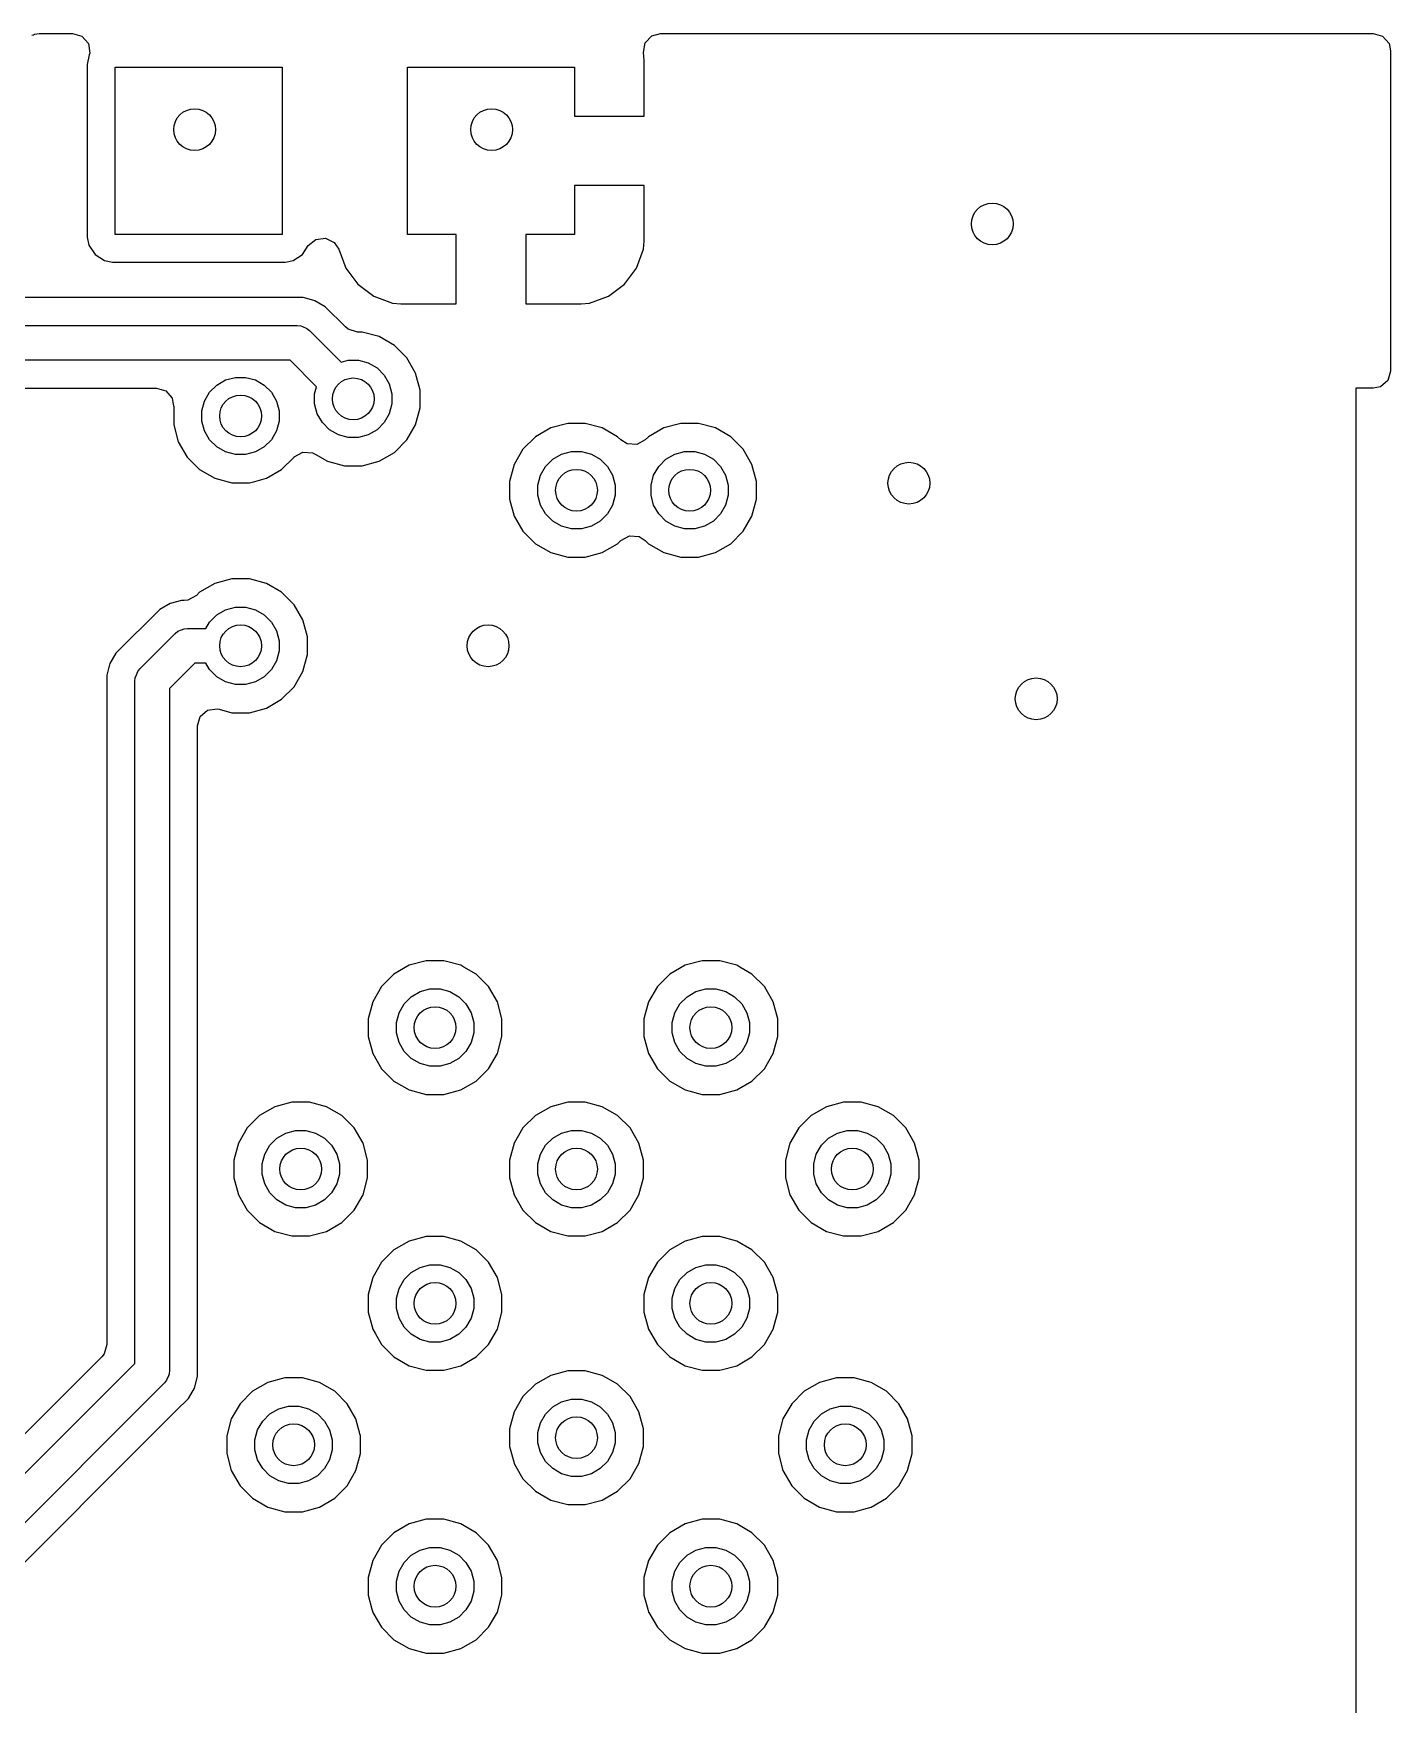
# Model space of a CAD drawing. Extents: x 4.96 to 8.86, y -3.82 to -3.08.
# Drawn here: x 8.4764 to 8.8602, y -3.5495 to -3.0768 of the extents above; entities that cross this region are included whole.
import ezdxf

# ---------------------------------------------------------------- set-up
doc = ezdxf.new("R2010")
doc.units = 0
doc.header["$MEASUREMENT"] = 0
doc.layers.add('BLACK', color=7, linetype='CONTINUOUS')

msp = doc.modelspace()

# ---------------------------------------------------------------- linework, layer by layer
at = {"layer": 'BLACK', "linetype": 'CONTINUOUS'}
for p, q in [((8.47599, -3.07727), (8.47644, -3.07717)), ((8.47644, -3.07717), (8.47672, -3.07699)), ((8.47672, -3.07699), (8.47809, -3.07679)), ((8.47809, -3.07679), (8.48751, -3.07679)), ((8.48751, -3.07679), (8.49015, -3.07757)), ((8.65128, -3.07747), (8.65377, -3.07679)), ((8.65377, -3.07679), (8.85533, -3.07679)), ((8.85533, -3.07679), (8.85797, -3.07757)), ((8.49015, -3.07757), (8.49195, -3.07965)), ((8.49195, -3.07965), (8.49234, -3.08237)), ((8.64892, -3.0822), (8.6494, -3.07949)), ((8.6494, -3.07949), (8.65128, -3.07747)), ((8.85797, -3.07757), (8.85978, -3.07965)), ((8.85978, -3.07965), (8.86022, -3.08167)), ((8.86022, -3.08167), (8.86022, -3.17228)), ((8.49221, -3.08285), (8.49166, -3.0856)), ((8.49166, -3.0856), (8.49166, -3.1344)), ((8.49234, -3.08237), (8.49221, -3.08285)), ((8.49956, -3.13362), (8.49956, -3.08638)), ((8.49956, -3.08638), (8.5468, -3.08638)), ((8.5468, -3.08638), (8.5468, -3.13362)), ((8.58223, -3.13362), (8.58223, -3.08638)), ((8.58223, -3.08638), (8.62948, -3.08638)), ((8.62948, -3.08638), (8.62948, -3.10016)), ((8.64916, -3.08449), (8.64892, -3.0822)), ((8.64916, -3.10016), (8.64916, -3.08449)), ((8.64916, -3.08449), (8.64916, -3.08449)), ((8.62948, -3.10016), (8.64916, -3.10016)), ((8.64916, -3.11984), (8.62948, -3.11984)), ((8.62948, -3.11984), (8.62948, -3.13362)), ((8.64916, -3.1355), (8.64916, -3.11984)), ((8.5468, -3.13362), (8.49956, -3.13362)), ((8.59601, -3.13362), (8.58223, -3.13362)), ((8.59601, -3.15331), (8.59601, -3.13362)), ((8.62948, -3.13362), (8.6157, -3.13362)), ((8.6157, -3.13362), (8.6157, -3.15331)), ((8.49166, -3.1344), (8.49212, -3.1367)), ((8.49212, -3.1367), (8.49212, -3.1367)), ((8.49212, -3.1367), (8.49387, -3.13931)), ((8.55249, -3.13931), (8.55416, -3.13682)), ((8.55416, -3.13682), (8.55627, -3.13505)), ((8.55627, -3.13505), (8.559, -3.13471)), ((8.559, -3.13471), (8.56148, -3.1359)), ((8.56148, -3.1359), (8.56279, -3.13782)), ((8.56279, -3.13782), (8.56478, -3.14315)), ((8.64693, -3.14315), (8.64891, -3.13785)), ((8.64891, -3.13785), (8.64916, -3.13551)), ((8.64891, -3.13785), (8.64891, -3.13785)), ((8.64916, -3.13551), (8.64916, -3.1355)), ((8.49387, -3.13931), (8.49648, -3.14106)), ((8.49648, -3.14106), (8.49648, -3.14106)), ((8.49648, -3.14106), (8.49878, -3.14152)), ((8.49878, -3.14152), (8.49878, -3.14152)), ((8.49878, -3.14152), (8.49878, -3.14152)), ((8.49878, -3.14152), (8.54758, -3.14152)), ((8.54758, -3.14152), (8.54816, -3.1414)), ((8.54758, -3.14152), (8.54758, -3.14152)), ((8.54816, -3.1414), (8.54988, -3.14106)), ((8.54988, -3.14106), (8.55249, -3.13931)), ((8.54988, -3.14106), (8.54988, -3.14106)), ((8.54988, -3.14106), (8.54988, -3.14106)), ((8.56478, -3.14315), (8.56478, -3.14315)), ((8.56478, -3.14315), (8.56817, -3.14768)), ((8.64354, -3.14768), (8.64693, -3.14315)), ((8.64693, -3.14315), (8.64693, -3.14315)), ((8.56817, -3.14768), (8.56817, -3.14768)), ((8.56817, -3.14768), (8.5727, -3.15108)), ((8.63901, -3.15108), (8.64354, -3.14768)), ((8.64354, -3.14768), (8.64354, -3.14768)), ((8.55273, -3.15152), (8.3242, -3.15152)), ((8.55436, -3.15195), (8.55273, -3.15152)), ((8.55273, -3.15152), (8.55273, -3.15152)), ((8.55599, -3.15239), (8.55436, -3.15195)), ((8.55714, -3.15306), (8.55599, -3.15239)), ((8.5727, -3.15108), (8.5727, -3.15108)), ((8.5727, -3.15108), (8.57801, -3.15306)), ((8.63371, -3.15306), (8.63901, -3.15108)), ((8.63901, -3.15108), (8.63901, -3.15108)), ((8.55891, -3.15408), (8.55714, -3.15306)), ((8.56465, -3.15982), (8.55891, -3.15408)), ((8.55891, -3.15408), (8.55891, -3.15408)), ((8.57801, -3.15306), (8.57801, -3.15306)), ((8.57801, -3.15306), (8.58035, -3.15331)), ((8.58035, -3.15331), (8.58035, -3.15331)), ((8.58035, -3.15331), (8.59601, -3.15331)), ((8.6157, -3.15331), (8.63136, -3.15331)), ((8.63136, -3.15331), (8.63371, -3.15306)), ((8.63136, -3.15331), (8.63136, -3.15331)), ((8.63371, -3.15306), (8.63371, -3.15306)), ((7.99067, -3.15941), (8.55104, -3.15941)), ((8.55104, -3.15941), (8.552, -3.1595)), ((8.552, -3.1595), (8.552, -3.1595)), ((8.552, -3.1595), (8.55252, -3.15972)), ((8.55252, -3.15972), (8.55378, -3.16024)), ((8.55378, -3.16024), (8.55378, -3.16024)), ((8.55378, -3.16024), (8.55452, -3.16085)), ((8.55452, -3.16085), (8.56344, -3.16977)), ((8.56546, -3.16047), (8.56465, -3.15982)), ((8.5681, -3.16125), (8.56546, -3.16047)), ((8.56937, -3.16125), (8.5681, -3.16125)), ((8.57418, -3.16254), (8.56937, -3.16125)), ((8.56937, -3.16125), (8.56937, -3.16125)), ((8.57849, -3.16503), (8.57418, -3.16254)), ((8.58201, -3.16855), (8.57849, -3.16503)), ((8.549, -3.16925), (7.99271, -3.16925)), ((8.55648, -3.17673), (8.549, -3.16925)), ((8.56344, -3.16977), (8.56544, -3.16924)), ((8.56544, -3.16924), (8.56831, -3.16924)), ((8.56831, -3.16924), (8.57109, -3.16998)), ((8.57109, -3.16998), (8.57359, -3.17142)), ((8.57359, -3.17142), (8.57562, -3.17345)), ((8.5845, -3.17286), (8.58201, -3.16855)), ((8.52625, -3.17829), (8.52829, -3.17625)), ((8.52829, -3.17625), (8.53078, -3.17482)), ((8.53078, -3.17482), (8.53356, -3.17407)), ((8.53356, -3.17407), (8.53644, -3.17407)), ((8.53644, -3.17407), (8.53922, -3.17482)), ((8.53922, -3.17482), (8.54171, -3.17625)), ((8.54171, -3.17625), (8.54375, -3.17829)), ((8.57562, -3.17345), (8.57706, -3.17595)), ((8.57706, -3.17595), (8.5778, -3.17873)), ((8.58579, -3.17767), (8.5845, -3.17286)), ((8.85944, -3.17492), (8.85736, -3.17672)), ((8.86022, -3.17228), (8.85944, -3.17492)), ((7.998, -3.17715), (8.51122, -3.17715)), ((8.51122, -3.17715), (8.51386, -3.17792)), ((8.51386, -3.17792), (8.51566, -3.18)), ((8.51566, -3.18), (8.51599, -3.18219)), ((8.52407, -3.18356), (8.52482, -3.18078)), ((8.52482, -3.18078), (8.52625, -3.17829)), ((8.54375, -3.17829), (8.54518, -3.18078)), ((8.54518, -3.18078), (8.54593, -3.18356)), ((8.55595, -3.17873), (8.55648, -3.17673)), ((8.55595, -3.1816), (8.55595, -3.17873)), ((8.5778, -3.17873), (8.5778, -3.1816)), ((8.58579, -3.18265), (8.58579, -3.17767)), ((8.85533, -3.17717), (8.85039, -3.17717)), ((8.85039, -3.17717), (8.85039, -3.69685)), ((8.85736, -3.17672), (8.85533, -3.17717)), ((8.51599, -3.18219), (8.51608, -3.18219)), ((8.51608, -3.18219), (8.51608, -3.18251)), ((8.51608, -3.18251), (8.51608, -3.18749)), ((8.52407, -3.18644), (8.52407, -3.18356)), ((8.54593, -3.18356), (8.54593, -3.18644)), ((8.55669, -3.18438), (8.55595, -3.1816)), ((8.55813, -3.18688), (8.55669, -3.18438)), ((8.57706, -3.18438), (8.57562, -3.18688)), ((8.5778, -3.1816), (8.57706, -3.18438)), ((8.5845, -3.18747), (8.58579, -3.18265)), ((8.51608, -3.18749), (8.51737, -3.1923)), ((8.52482, -3.18922), (8.52407, -3.18644)), ((8.52625, -3.19171), (8.52482, -3.18922)), ((8.54518, -3.18922), (8.54375, -3.19171)), ((8.54593, -3.18644), (8.54518, -3.18922)), ((8.56016, -3.18891), (8.55813, -3.18688)), ((8.56266, -3.19035), (8.56016, -3.18891)), ((8.56544, -3.19109), (8.56266, -3.19035)), ((8.57109, -3.19035), (8.56831, -3.19109)), ((8.57359, -3.18891), (8.57109, -3.19035)), ((8.57562, -3.18688), (8.57359, -3.18891)), ((8.58201, -3.19178), (8.5845, -3.18747)), ((8.6227, -3.18837), (8.61838, -3.19086)), ((8.62751, -3.18708), (8.6227, -3.18837)), ((8.6227, -3.18837), (8.6227, -3.18837)), ((8.63249, -3.18708), (8.62751, -3.18708)), ((8.6373, -3.18837), (8.63249, -3.18708)), ((8.64162, -3.19086), (8.6373, -3.18837)), ((8.6547, -3.18837), (8.65038, -3.19086)), ((8.65951, -3.18708), (8.6547, -3.18837)), ((8.6547, -3.18837), (8.6547, -3.18837)), ((8.66449, -3.18708), (8.65951, -3.18708)), ((8.6693, -3.18837), (8.66449, -3.18708)), ((8.67362, -3.19086), (8.6693, -3.18837)), ((8.51737, -3.1923), (8.51986, -3.19662)), ((8.52829, -3.19375), (8.52625, -3.19171)), ((8.53078, -3.19518), (8.52829, -3.19375)), ((8.53356, -3.19593), (8.53078, -3.19518)), ((8.53922, -3.19518), (8.53644, -3.19593)), ((8.54171, -3.19375), (8.53922, -3.19518)), ((8.54375, -3.19171), (8.54171, -3.19375)), ((8.5502, -3.19656), (8.55261, -3.19524)), ((8.55261, -3.19524), (8.55535, -3.19543)), ((8.56831, -3.19109), (8.56544, -3.19109)), ((8.57418, -3.19779), (8.57849, -3.1953)), ((8.57849, -3.1953), (8.58201, -3.19178)), ((8.61486, -3.19438), (8.61237, -3.1987)), ((8.61838, -3.19086), (8.61486, -3.19438)), ((8.62578, -3.19582), (8.62856, -3.19507)), ((8.62856, -3.19507), (8.63144, -3.19507)), ((8.63144, -3.19507), (8.63422, -3.19582)), ((8.64253, -3.19178), (8.64162, -3.19086)), ((8.64255, -3.19179), (8.64253, -3.19178)), ((8.64429, -3.19292), (8.64255, -3.19179)), ((8.64704, -3.19311), (8.64429, -3.19292)), ((8.64945, -3.19179), (8.64704, -3.19311)), ((8.65038, -3.19086), (8.64945, -3.19179)), ((8.65778, -3.19582), (8.66056, -3.19507)), ((8.66056, -3.19507), (8.66344, -3.19507)), ((8.66344, -3.19507), (8.66622, -3.19582)), ((8.67714, -3.19438), (8.67362, -3.19086)), ((8.67963, -3.1987), (8.67714, -3.19438)), ((8.51986, -3.19662), (8.52338, -3.20014)), ((8.53644, -3.19593), (8.53356, -3.19593)), ((8.54662, -3.20014), (8.55014, -3.19662)), ((8.55014, -3.19662), (8.5502, -3.19656)), ((8.55014, -3.19662), (8.55014, -3.19662)), ((8.55535, -3.19543), (8.55609, -3.19578)), ((8.55609, -3.19578), (8.55957, -3.19779)), ((8.55957, -3.19779), (8.56438, -3.19908)), ((8.56438, -3.19908), (8.56438, -3.19908)), ((8.56438, -3.19908), (8.56937, -3.19908)), ((8.56937, -3.19908), (8.57418, -3.19779)), ((8.56937, -3.19908), (8.56937, -3.19908)), ((8.61237, -3.1987), (8.61108, -3.20351)), ((8.61237, -3.1987), (8.61237, -3.1987)), ((8.61982, -3.20178), (8.62125, -3.19929)), ((8.62125, -3.19929), (8.62329, -3.19725)), ((8.62329, -3.19725), (8.62578, -3.19582)), ((8.63422, -3.19582), (8.63671, -3.19725)), ((8.63671, -3.19725), (8.63875, -3.19929)), ((8.63875, -3.19929), (8.64018, -3.20178)), ((8.65182, -3.20178), (8.65325, -3.19929)), ((8.65325, -3.19929), (8.65529, -3.19725)), ((8.65529, -3.19725), (8.65778, -3.19582)), ((8.66622, -3.19582), (8.66871, -3.19725)), ((8.66871, -3.19725), (8.67075, -3.19929)), ((8.67075, -3.19929), (8.67218, -3.20178)), ((8.68092, -3.20351), (8.67963, -3.1987)), ((8.52338, -3.20014), (8.5277, -3.20263)), ((8.5277, -3.20263), (8.53251, -3.20392)), ((8.53251, -3.20392), (8.53251, -3.20392)), ((8.53251, -3.20392), (8.53749, -3.20392)), ((8.53749, -3.20392), (8.53901, -3.20351)), ((8.53749, -3.20392), (8.53749, -3.20392)), ((8.53901, -3.20351), (8.5423, -3.20263)), ((8.5423, -3.20263), (8.54662, -3.20014)), ((8.61108, -3.20351), (8.61108, -3.20849)), ((8.61907, -3.20456), (8.61982, -3.20178)), ((8.61907, -3.20744), (8.61907, -3.20456)), ((8.64018, -3.20178), (8.64093, -3.20456)), ((8.64093, -3.20456), (8.64093, -3.20744)), ((8.65107, -3.20456), (8.65182, -3.20178)), ((8.65107, -3.20744), (8.65107, -3.20456)), ((8.67218, -3.20178), (8.67293, -3.20456)), ((8.67293, -3.20456), (8.67293, -3.20744)), ((8.68092, -3.20849), (8.68092, -3.20351)), ((8.61108, -3.20849), (8.61237, -3.2133)), ((8.61982, -3.21022), (8.61907, -3.20744)), ((8.64093, -3.20744), (8.64018, -3.21022)), ((8.65182, -3.21022), (8.65107, -3.20744)), ((8.67293, -3.20744), (8.67218, -3.21022)), ((8.67963, -3.2133), (8.68092, -3.20849)), ((8.61237, -3.2133), (8.61486, -3.21762)), ((8.62125, -3.21271), (8.61982, -3.21022)), ((8.62329, -3.21475), (8.62125, -3.21271)), ((8.63875, -3.21271), (8.63671, -3.21475)), ((8.64018, -3.21022), (8.63875, -3.21271)), ((8.65325, -3.21271), (8.65182, -3.21022)), ((8.65529, -3.21475), (8.65325, -3.21271)), ((8.67075, -3.21271), (8.66871, -3.21475)), ((8.67218, -3.21022), (8.67075, -3.21271)), ((8.67714, -3.21762), (8.67963, -3.2133)), ((8.61486, -3.21762), (8.61838, -3.22114)), ((8.62578, -3.21618), (8.62329, -3.21475)), ((8.62856, -3.21693), (8.62578, -3.21618)), ((8.63144, -3.21693), (8.62856, -3.21693)), ((8.63422, -3.21618), (8.63144, -3.21693)), ((8.63671, -3.21475), (8.63422, -3.21618)), ((8.64255, -3.22021), (8.64496, -3.21889)), ((8.64496, -3.21889), (8.64771, -3.21908)), ((8.65778, -3.21618), (8.65529, -3.21475)), ((8.66056, -3.21693), (8.65778, -3.21618)), ((8.66344, -3.21693), (8.66056, -3.21693)), ((8.66622, -3.21618), (8.66344, -3.21693)), ((8.66871, -3.21475), (8.66622, -3.21618)), ((8.67362, -3.22114), (8.67714, -3.21762)), ((8.61838, -3.22114), (8.6227, -3.22363)), ((8.6227, -3.22363), (8.62751, -3.22492)), ((8.63249, -3.22492), (8.6373, -3.22363)), ((8.6373, -3.22363), (8.64162, -3.22114)), ((8.64162, -3.22114), (8.64255, -3.22021)), ((8.64771, -3.21908), (8.64945, -3.22021)), ((8.64945, -3.22021), (8.65038, -3.22114)), ((8.65038, -3.22114), (8.6547, -3.22363)), ((8.6547, -3.22363), (8.65951, -3.22492)), ((8.66449, -3.22492), (8.6693, -3.22363)), ((8.6693, -3.22363), (8.67362, -3.22114)), ((8.62751, -3.22492), (8.62751, -3.22492)), ((8.62751, -3.22492), (8.63249, -3.22492)), ((8.63249, -3.22492), (8.63249, -3.22492)), ((8.65951, -3.22492), (8.65951, -3.22492)), ((8.65951, -3.22492), (8.66449, -3.22492)), ((8.66449, -3.22492), (8.66449, -3.22492)), ((8.5277, -3.23237), (8.52338, -3.23486)), ((8.53251, -3.23108), (8.5277, -3.23237)), ((8.5277, -3.23237), (8.5277, -3.23237)), ((8.53749, -3.23108), (8.53251, -3.23108)), ((8.5423, -3.23237), (8.53749, -3.23108)), ((8.54662, -3.23486), (8.5423, -3.23237)), ((8.51831, -3.23719), (8.51505, -3.23806)), ((8.51904, -3.23719), (8.51831, -3.23719)), ((8.52008, -3.23707), (8.51904, -3.23719)), ((8.52249, -3.23576), (8.52008, -3.23707)), ((8.52338, -3.23486), (8.52249, -3.23576)), ((8.55014, -3.23838), (8.54662, -3.23486)), ((8.51213, -3.23975), (8.49975, -3.25213)), ((8.51505, -3.23806), (8.51213, -3.23975)), ((8.51213, -3.23975), (8.51213, -3.23975)), ((8.52625, -3.24329), (8.52829, -3.24125)), ((8.52829, -3.24125), (8.53078, -3.23982)), ((8.53078, -3.23982), (8.53356, -3.23907)), ((8.53356, -3.23907), (8.53644, -3.23907)), ((8.53644, -3.23907), (8.53922, -3.23982)), ((8.53922, -3.23982), (8.54171, -3.24125)), ((8.54171, -3.24125), (8.54375, -3.24329)), ((8.55263, -3.2427), (8.55014, -3.23838)), ((8.50652, -3.25652), (8.51652, -3.24652)), ((8.51652, -3.24652), (8.51727, -3.24591)), ((8.51727, -3.24591), (8.51831, -3.24548)), ((8.51727, -3.24591), (8.51727, -3.24591)), ((8.51831, -3.24548), (8.51904, -3.24517)), ((8.51904, -3.24517), (8.52, -3.24508)), ((8.51904, -3.24517), (8.51904, -3.24517)), ((8.52, -3.24508), (8.52522, -3.24508)), ((8.52522, -3.24508), (8.52625, -3.24329)), ((8.54375, -3.24329), (8.54518, -3.24578)), ((8.54518, -3.24578), (8.54593, -3.24856)), ((8.55392, -3.24751), (8.55263, -3.2427)), ((8.54593, -3.25144), (8.54518, -3.25422)), ((8.54593, -3.24856), (8.54593, -3.25144)), ((8.55392, -3.25249), (8.55392, -3.24751)), ((8.49779, -3.25607), (8.49719, -3.25831)), ((8.49788, -3.25573), (8.49779, -3.25607)), ((8.49779, -3.25607), (8.49779, -3.25607)), ((8.49779, -3.25607), (8.49779, -3.25607)), ((8.49806, -3.25505), (8.49788, -3.25573)), ((8.49975, -3.25213), (8.49806, -3.25505)), ((8.49975, -3.25213), (8.49975, -3.25213)), ((8.50591, -3.25727), (8.50652, -3.25652)), ((8.52204, -3.25492), (8.51492, -3.26204)), ((8.52522, -3.25492), (8.52204, -3.25492)), ((8.52625, -3.25671), (8.52522, -3.25492)), ((8.52829, -3.25875), (8.52625, -3.25671)), ((8.54375, -3.25671), (8.54171, -3.25875)), ((8.54518, -3.25422), (8.54375, -3.25671)), ((8.55263, -3.2573), (8.55392, -3.25249)), ((8.49719, -3.25831), (8.49719, -3.44767)), ((8.50508, -3.26), (8.50517, -3.25904)), ((8.50508, -3.45296), (8.50508, -3.26)), ((8.50517, -3.25904), (8.50518, -3.25902)), ((8.50518, -3.25902), (8.50553, -3.25817)), ((8.50553, -3.25817), (8.50591, -3.25727)), ((8.50591, -3.25727), (8.50591, -3.25727)), ((8.53078, -3.26018), (8.52829, -3.25875)), ((8.53356, -3.26093), (8.53078, -3.26018)), ((8.53644, -3.26093), (8.53356, -3.26093)), ((8.53922, -3.26018), (8.53644, -3.26093)), ((8.54171, -3.25875), (8.53922, -3.26018)), ((8.55014, -3.26162), (8.55263, -3.2573)), ((8.51492, -3.26204), (8.51492, -3.455)), ((8.5423, -3.26763), (8.54662, -3.26514)), ((8.54662, -3.26514), (8.55014, -3.26162)), ((8.52281, -3.27268), (8.52359, -3.27004)), ((8.52359, -3.27004), (8.52567, -3.26824)), ((8.52567, -3.26824), (8.52839, -3.26785)), ((8.52839, -3.26785), (8.52896, -3.26797)), ((8.52896, -3.26797), (8.53251, -3.26892)), ((8.53251, -3.26892), (8.53251, -3.26892)), ((8.53251, -3.26892), (8.53749, -3.26892)), ((8.53749, -3.26892), (8.5423, -3.26763)), ((8.53749, -3.26892), (8.53749, -3.26892)), ((8.52281, -3.35551), (8.52281, -3.27268)), ((8.5827, -3.34037), (8.57838, -3.34286)), ((8.58751, -3.33908), (8.5827, -3.34037)), ((8.5827, -3.34037), (8.5827, -3.34037)), ((8.59249, -3.33908), (8.58751, -3.33908)), ((8.5973, -3.34037), (8.59249, -3.33908)), ((8.59815, -3.34086), (8.5973, -3.34037)), ((8.5973, -3.34037), (8.5973, -3.34037)), ((8.5973, -3.34037), (8.5973, -3.34037)), ((8.60162, -3.34286), (8.59815, -3.34086)), ((8.6607, -3.34037), (8.65638, -3.34286)), ((8.66551, -3.33908), (8.6607, -3.34037)), ((8.6607, -3.34037), (8.6607, -3.34037)), ((8.67049, -3.33908), (8.66551, -3.33908)), ((8.6753, -3.34037), (8.67049, -3.33908)), ((8.67615, -3.34086), (8.6753, -3.34037)), ((8.6753, -3.34037), (8.6753, -3.34037)), ((8.6753, -3.34037), (8.6753, -3.34037)), ((8.67962, -3.34286), (8.67615, -3.34086)), ((8.57486, -3.34638), (8.57237, -3.3507)), ((8.57838, -3.34286), (8.57486, -3.34638)), ((8.60514, -3.34638), (8.60162, -3.34286)), ((8.60763, -3.3507), (8.60514, -3.34638)), ((8.65286, -3.34638), (8.65037, -3.3507)), ((8.65638, -3.34286), (8.65286, -3.34638)), ((8.68314, -3.34638), (8.67962, -3.34286)), ((8.68563, -3.3507), (8.68314, -3.34638)), ((8.57237, -3.3507), (8.57108, -3.35551)), ((8.57237, -3.3507), (8.57237, -3.3507)), ((8.57982, -3.35378), (8.58125, -3.35129)), ((8.58125, -3.35129), (8.58329, -3.34925)), ((8.58329, -3.34925), (8.58578, -3.34782)), ((8.58578, -3.34782), (8.58856, -3.34707)), ((8.58856, -3.34707), (8.59144, -3.34707)), ((8.59144, -3.34707), (8.59422, -3.34782)), ((8.59422, -3.34782), (8.59671, -3.34925)), ((8.59671, -3.34925), (8.59875, -3.35129)), ((8.59875, -3.35129), (8.60018, -3.35378)), ((8.60892, -3.35551), (8.60763, -3.3507)), ((8.65037, -3.3507), (8.64908, -3.35551)), ((8.65037, -3.3507), (8.65037, -3.3507)), ((8.65782, -3.35378), (8.65925, -3.35129)), ((8.65925, -3.35129), (8.66129, -3.34925)), ((8.66129, -3.34925), (8.66378, -3.34782)), ((8.66378, -3.34782), (8.66656, -3.34707)), ((8.66656, -3.34707), (8.66944, -3.34707)), ((8.66944, -3.34707), (8.67222, -3.34782)), ((8.67222, -3.34782), (8.67471, -3.34925)), ((8.67471, -3.34925), (8.67675, -3.35129)), ((8.67675, -3.35129), (8.67818, -3.35378)), ((8.68692, -3.35551), (8.68563, -3.3507)), ((8.52281, -3.39551), (8.52281, -3.35551)), ((8.57108, -3.35551), (8.57108, -3.36049)), ((8.57907, -3.35656), (8.57982, -3.35378)), ((8.60018, -3.35378), (8.60093, -3.35656)), ((8.60892, -3.36049), (8.60892, -3.35551)), ((8.64908, -3.35551), (8.64908, -3.36049)), ((8.65707, -3.35656), (8.65782, -3.35378)), ((8.67818, -3.35378), (8.67893, -3.35656)), ((8.68692, -3.36049), (8.68692, -3.35551)), ((8.57108, -3.36049), (8.57237, -3.3653)), ((8.57907, -3.35944), (8.57907, -3.35656)), ((8.57982, -3.36222), (8.57907, -3.35944)), ((8.60093, -3.35944), (8.60018, -3.36222)), ((8.60093, -3.35656), (8.60093, -3.35944)), ((8.60763, -3.3653), (8.60892, -3.36049)), ((8.64908, -3.36049), (8.65037, -3.3653)), ((8.65707, -3.35944), (8.65707, -3.35656)), ((8.65782, -3.36222), (8.65707, -3.35944)), ((8.67893, -3.35944), (8.67818, -3.36222)), ((8.67893, -3.35656), (8.67893, -3.35944)), ((8.68563, -3.3653), (8.68692, -3.36049)), ((8.57237, -3.3653), (8.57486, -3.36962)), ((8.58125, -3.36471), (8.57982, -3.36222)), ((8.58329, -3.36675), (8.58125, -3.36471)), ((8.59875, -3.36471), (8.59671, -3.36675)), ((8.60018, -3.36222), (8.59875, -3.36471)), ((8.60514, -3.36962), (8.60763, -3.3653)), ((8.65037, -3.3653), (8.65286, -3.36962)), ((8.65925, -3.36471), (8.65782, -3.36222)), ((8.66129, -3.36675), (8.65925, -3.36471)), ((8.67675, -3.36471), (8.67471, -3.36675)), ((8.67818, -3.36222), (8.67675, -3.36471)), ((8.68314, -3.36962), (8.68563, -3.3653)), ((8.57486, -3.36962), (8.57838, -3.37314)), ((8.58578, -3.36818), (8.58329, -3.36675)), ((8.58856, -3.36893), (8.58578, -3.36818)), ((8.59144, -3.36893), (8.58856, -3.36893)), ((8.59422, -3.36818), (8.59144, -3.36893)), ((8.59671, -3.36675), (8.59422, -3.36818)), ((8.60162, -3.37314), (8.60514, -3.36962)), ((8.65286, -3.36962), (8.65638, -3.37314)), ((8.66378, -3.36818), (8.66129, -3.36675)), ((8.66656, -3.36893), (8.66378, -3.36818)), ((8.66944, -3.36893), (8.66656, -3.36893)), ((8.67222, -3.36818), (8.66944, -3.36893)), ((8.67471, -3.36675), (8.67222, -3.36818)), ((8.67962, -3.37314), (8.68314, -3.36962)), ((8.57838, -3.37314), (8.5827, -3.37563)), ((8.5973, -3.37563), (8.60162, -3.37314)), ((8.65638, -3.37314), (8.6607, -3.37563)), ((8.6753, -3.37563), (8.67962, -3.37314)), ((8.54951, -3.37908), (8.5447, -3.38037)), ((8.55449, -3.37908), (8.54951, -3.37908)), ((8.5593, -3.38037), (8.55449, -3.37908)), ((8.5827, -3.37563), (8.58751, -3.37692)), ((8.58751, -3.37692), (8.58751, -3.37692)), ((8.58751, -3.37692), (8.59249, -3.37692)), ((8.59249, -3.37692), (8.5973, -3.37563)), ((8.59249, -3.37692), (8.59249, -3.37692)), ((8.62751, -3.37908), (8.6227, -3.38037)), ((8.63249, -3.37908), (8.62751, -3.37908)), ((8.6373, -3.38037), (8.63249, -3.37908)), ((8.6607, -3.37563), (8.66551, -3.37692)), ((8.66551, -3.37692), (8.66551, -3.37692)), ((8.66551, -3.37692), (8.67049, -3.37692)), ((8.67049, -3.37692), (8.6753, -3.37563)), ((8.67049, -3.37692), (8.67049, -3.37692)), ((8.70551, -3.37908), (8.7007, -3.38037)), ((8.71049, -3.37908), (8.70551, -3.37908)), ((8.7153, -3.38037), (8.71049, -3.37908)), ((8.54038, -3.38286), (8.53686, -3.38638)), ((8.5447, -3.38037), (8.54038, -3.38286)), ((8.5447, -3.38037), (8.5447, -3.38037)), ((8.56362, -3.38286), (8.5593, -3.38037)), ((8.56714, -3.38638), (8.56362, -3.38286)), ((8.61838, -3.38286), (8.61486, -3.38638)), ((8.6227, -3.38037), (8.61838, -3.38286)), ((8.6227, -3.38037), (8.6227, -3.38037)), ((8.64162, -3.38286), (8.6373, -3.38037)), ((8.64514, -3.38638), (8.64162, -3.38286)), ((8.69638, -3.38286), (8.69286, -3.38638)), ((8.7007, -3.38037), (8.69638, -3.38286)), ((8.7007, -3.38037), (8.7007, -3.38037)), ((8.71962, -3.38286), (8.7153, -3.38037)), ((8.72314, -3.38638), (8.71962, -3.38286)), ((8.53686, -3.38638), (8.53437, -3.3907)), ((8.54529, -3.38925), (8.54778, -3.38782)), ((8.54778, -3.38782), (8.55056, -3.38707)), ((8.55056, -3.38707), (8.55344, -3.38707)), ((8.55344, -3.38707), (8.55622, -3.38782)), ((8.55622, -3.38782), (8.55871, -3.38925)), ((8.56963, -3.3907), (8.56714, -3.38638)), ((8.61486, -3.38638), (8.61237, -3.3907)), ((8.62329, -3.38925), (8.62578, -3.38782)), ((8.62578, -3.38782), (8.62856, -3.38707)), ((8.62856, -3.38707), (8.63144, -3.38707)), ((8.63144, -3.38707), (8.63422, -3.38782)), ((8.63422, -3.38782), (8.63671, -3.38925)), ((8.64763, -3.3907), (8.64514, -3.38638)), ((8.69286, -3.38638), (8.69037, -3.3907)), ((8.70129, -3.38925), (8.70378, -3.38782)), ((8.70378, -3.38782), (8.70656, -3.38707)), ((8.70656, -3.38707), (8.70944, -3.38707)), ((8.70944, -3.38707), (8.71222, -3.38782)), ((8.71222, -3.38782), (8.71471, -3.38925)), ((8.72563, -3.3907), (8.72314, -3.38638)), ((8.53437, -3.3907), (8.53308, -3.39551)), ((8.53437, -3.3907), (8.53437, -3.3907)), ((8.54107, -3.39656), (8.54182, -3.39378)), ((8.54182, -3.39378), (8.54325, -3.39129)), ((8.54325, -3.39129), (8.54529, -3.38925)), ((8.55871, -3.38925), (8.56075, -3.39129)), ((8.56075, -3.39129), (8.56218, -3.39378)), ((8.56218, -3.39378), (8.56293, -3.39656)), ((8.57092, -3.39551), (8.56963, -3.3907)), ((8.61237, -3.3907), (8.61108, -3.39551)), ((8.61237, -3.3907), (8.61237, -3.3907)), ((8.61907, -3.39656), (8.61982, -3.39378)), ((8.61982, -3.39378), (8.62125, -3.39129)), ((8.62125, -3.39129), (8.62329, -3.38925)), ((8.63671, -3.38925), (8.63875, -3.39129)), ((8.63875, -3.39129), (8.64018, -3.39378)), ((8.64018, -3.39378), (8.64093, -3.39656)), ((8.64892, -3.39551), (8.64763, -3.3907)), ((8.69037, -3.3907), (8.68908, -3.39551)), ((8.69037, -3.3907), (8.69037, -3.3907)), ((8.69707, -3.39656), (8.69782, -3.39378)), ((8.69782, -3.39378), (8.69925, -3.39129)), ((8.69925, -3.39129), (8.70129, -3.38925)), ((8.71471, -3.38925), (8.71675, -3.39129)), ((8.71675, -3.39129), (8.71818, -3.39378)), ((8.71818, -3.39378), (8.71893, -3.39656)), ((8.72692, -3.39551), (8.72563, -3.3907)), ((8.52281, -3.43351), (8.52281, -3.39551)), ((8.53308, -3.39551), (8.53308, -3.40049)), ((8.54107, -3.39944), (8.54107, -3.39656)), ((8.56293, -3.39656), (8.56293, -3.39944)), ((8.57092, -3.40049), (8.57092, -3.39551)), ((8.61108, -3.39551), (8.61108, -3.40049)), ((8.61907, -3.39944), (8.61907, -3.39656)), ((8.64093, -3.39656), (8.64093, -3.39944)), ((8.64892, -3.40049), (8.64892, -3.39551)), ((8.68908, -3.39551), (8.68908, -3.40049)), ((8.69707, -3.39944), (8.69707, -3.39656)), ((8.71893, -3.39656), (8.71893, -3.39944)), ((8.72692, -3.40049), (8.72692, -3.39551)), ((8.53308, -3.40049), (8.53437, -3.4053)), ((8.54182, -3.40222), (8.54107, -3.39944)), ((8.54325, -3.40471), (8.54182, -3.40222)), ((8.56218, -3.40222), (8.56075, -3.40471)), ((8.56293, -3.39944), (8.56218, -3.40222)), ((8.56963, -3.4053), (8.57092, -3.40049)), ((8.61108, -3.40049), (8.61237, -3.4053)), ((8.61982, -3.40222), (8.61907, -3.39944)), ((8.62125, -3.40471), (8.61982, -3.40222)), ((8.64018, -3.40222), (8.63875, -3.40471)), ((8.64093, -3.39944), (8.64018, -3.40222)), ((8.64763, -3.4053), (8.64892, -3.40049)), ((8.68908, -3.40049), (8.69037, -3.4053)), ((8.69782, -3.40222), (8.69707, -3.39944)), ((8.69925, -3.40471), (8.69782, -3.40222)), ((8.71818, -3.40222), (8.71675, -3.40471)), ((8.71893, -3.39944), (8.71818, -3.40222)), ((8.72563, -3.4053), (8.72692, -3.40049)), ((8.53437, -3.4053), (8.53686, -3.40962)), ((8.54529, -3.40675), (8.54325, -3.40471)), ((8.54778, -3.40818), (8.54529, -3.40675)), ((8.55871, -3.40675), (8.55622, -3.40818)), ((8.56075, -3.40471), (8.55871, -3.40675)), ((8.56714, -3.40962), (8.56963, -3.4053)), ((8.61237, -3.4053), (8.61486, -3.40962)), ((8.62329, -3.40675), (8.62125, -3.40471)), ((8.62578, -3.40818), (8.62329, -3.40675)), ((8.63671, -3.40675), (8.63422, -3.40818)), ((8.63875, -3.40471), (8.63671, -3.40675)), ((8.64514, -3.40962), (8.64763, -3.4053)), ((8.69037, -3.4053), (8.69286, -3.40962)), ((8.70129, -3.40675), (8.69925, -3.40471)), ((8.70378, -3.40818), (8.70129, -3.40675)), ((8.71471, -3.40675), (8.71222, -3.40818)), ((8.71675, -3.40471), (8.71471, -3.40675)), ((8.72314, -3.40962), (8.72563, -3.4053)), ((8.53686, -3.40962), (8.54038, -3.41314)), ((8.55056, -3.40893), (8.54778, -3.40818)), ((8.55344, -3.40893), (8.55056, -3.40893)), ((8.55622, -3.40818), (8.55344, -3.40893)), ((8.56362, -3.41314), (8.56714, -3.40962)), ((8.61486, -3.40962), (8.61838, -3.41314)), ((8.62856, -3.40893), (8.62578, -3.40818)), ((8.63144, -3.40893), (8.62856, -3.40893)), ((8.63422, -3.40818), (8.63144, -3.40893)), ((8.64162, -3.41314), (8.64514, -3.40962)), ((8.69286, -3.40962), (8.69638, -3.41314)), ((8.70656, -3.40893), (8.70378, -3.40818)), ((8.70944, -3.40893), (8.70656, -3.40893)), ((8.71222, -3.40818), (8.70944, -3.40893)), ((8.71962, -3.41314), (8.72314, -3.40962)), ((8.54038, -3.41314), (8.5447, -3.41563)), ((8.5447, -3.41563), (8.54951, -3.41692)), ((8.54951, -3.41692), (8.54951, -3.41692)), ((8.54951, -3.41692), (8.55449, -3.41692)), ((8.55449, -3.41692), (8.5593, -3.41563)), ((8.55449, -3.41692), (8.55449, -3.41692)), ((8.5593, -3.41563), (8.56362, -3.41314)), ((8.58751, -3.41708), (8.5827, -3.41837)), ((8.59249, -3.41708), (8.58751, -3.41708)), ((8.5973, -3.41837), (8.59249, -3.41708)), ((8.61838, -3.41314), (8.6227, -3.41563)), ((8.6227, -3.41563), (8.62751, -3.41692)), ((8.62751, -3.41692), (8.62751, -3.41692)), ((8.62751, -3.41692), (8.63249, -3.41692)), ((8.63249, -3.41692), (8.6373, -3.41563)), ((8.63249, -3.41692), (8.63249, -3.41692)), ((8.6373, -3.41563), (8.64162, -3.41314)), ((8.66551, -3.41708), (8.6607, -3.41837)), ((8.67049, -3.41708), (8.66551, -3.41708)), ((8.6753, -3.41837), (8.67049, -3.41708)), ((8.69638, -3.41314), (8.7007, -3.41563)), ((8.7007, -3.41563), (8.70551, -3.41692)), ((8.70551, -3.41692), (8.70551, -3.41692)), ((8.70551, -3.41692), (8.71049, -3.41692)), ((8.71049, -3.41692), (8.7153, -3.41563)), ((8.71049, -3.41692), (8.71049, -3.41692)), ((8.7153, -3.41563), (8.71962, -3.41314)), ((8.57838, -3.42086), (8.57486, -3.42438)), ((8.5827, -3.41837), (8.57838, -3.42086)), ((8.5827, -3.41837), (8.5827, -3.41837)), ((8.60162, -3.42086), (8.5973, -3.41837)), ((8.60514, -3.42438), (8.60162, -3.42086)), ((8.65638, -3.42086), (8.65286, -3.42438)), ((8.6607, -3.41837), (8.65638, -3.42086)), ((8.6607, -3.41837), (8.6607, -3.41837)), ((8.67962, -3.42086), (8.6753, -3.41837)), ((8.68314, -3.42438), (8.67962, -3.42086)), ((8.57486, -3.42438), (8.57237, -3.4287)), ((8.58329, -3.42725), (8.58578, -3.42582)), ((8.58578, -3.42582), (8.58856, -3.42507)), ((8.58856, -3.42507), (8.59144, -3.42507)), ((8.59144, -3.42507), (8.59422, -3.42582)), ((8.59422, -3.42582), (8.59671, -3.42725)), ((8.60763, -3.4287), (8.60514, -3.42438)), ((8.65286, -3.42438), (8.65037, -3.4287)), ((8.66129, -3.42725), (8.66378, -3.42582)), ((8.66378, -3.42582), (8.66656, -3.42507)), ((8.66656, -3.42507), (8.66944, -3.42507)), ((8.66944, -3.42507), (8.67222, -3.42582)), ((8.67222, -3.42582), (8.67471, -3.42725)), ((8.68563, -3.4287), (8.68314, -3.42438)), ((8.57237, -3.4287), (8.57108, -3.43351)), ((8.57237, -3.4287), (8.57237, -3.4287)), ((8.57982, -3.43178), (8.58125, -3.42929)), ((8.58125, -3.42929), (8.58329, -3.42725)), ((8.59671, -3.42725), (8.59875, -3.42929)), ((8.59875, -3.42929), (8.60018, -3.43178)), ((8.60892, -3.43351), (8.60763, -3.4287)), ((8.65037, -3.4287), (8.64908, -3.43351)), ((8.65037, -3.4287), (8.65037, -3.4287)), ((8.65782, -3.43178), (8.65925, -3.42929)), ((8.65925, -3.42929), (8.66129, -3.42725)), ((8.67471, -3.42725), (8.67675, -3.42929)), ((8.67675, -3.42929), (8.67818, -3.43178)), ((8.68692, -3.43351), (8.68563, -3.4287)), ((8.52281, -3.45331), (8.52281, -3.43351)), ((8.57108, -3.43351), (8.57108, -3.43849)), ((8.57907, -3.43456), (8.57982, -3.43178)), ((8.57907, -3.43744), (8.57907, -3.43456)), ((8.60018, -3.43178), (8.60093, -3.43456)), ((8.60093, -3.43456), (8.60093, -3.43744)), ((8.60892, -3.43849), (8.60892, -3.43351)), ((8.64908, -3.43351), (8.64908, -3.43849)), ((8.65707, -3.43456), (8.65782, -3.43178)), ((8.65707, -3.43744), (8.65707, -3.43456)), ((8.67818, -3.43178), (8.67893, -3.43456)), ((8.67893, -3.43456), (8.67893, -3.43744)), ((8.68692, -3.43849), (8.68692, -3.43351)), ((8.57108, -3.43849), (8.57209, -3.44223)), ((8.57982, -3.44022), (8.57907, -3.43744)), ((8.58125, -3.44271), (8.57982, -3.44022)), ((8.60018, -3.44022), (8.59875, -3.44271)), ((8.60093, -3.43744), (8.60018, -3.44022)), ((8.60763, -3.4433), (8.60892, -3.43849)), ((8.64908, -3.43849), (8.65009, -3.44223)), ((8.65782, -3.44022), (8.65707, -3.43744)), ((8.65925, -3.44271), (8.65782, -3.44022)), ((8.67818, -3.44022), (8.67675, -3.44271)), ((8.67893, -3.43744), (8.67818, -3.44022)), ((8.68563, -3.4433), (8.68692, -3.43849)), ((8.57209, -3.44223), (8.57237, -3.4433)), ((8.57237, -3.4433), (8.57237, -3.4433)), ((8.57237, -3.4433), (8.57304, -3.44446)), ((8.57304, -3.44446), (8.57486, -3.44762)), ((8.58329, -3.44475), (8.58125, -3.44271)), ((8.58578, -3.44618), (8.58329, -3.44475)), ((8.59671, -3.44475), (8.59422, -3.44618)), ((8.59875, -3.44271), (8.59671, -3.44475)), ((8.60514, -3.44762), (8.60763, -3.4433)), ((8.65009, -3.44223), (8.65037, -3.4433)), ((8.65037, -3.4433), (8.65037, -3.4433)), ((8.65037, -3.4433), (8.65104, -3.44446)), ((8.65104, -3.44446), (8.65286, -3.44762)), ((8.66129, -3.44475), (8.65925, -3.44271)), ((8.66378, -3.44618), (8.66129, -3.44475)), ((8.67471, -3.44475), (8.67222, -3.44618)), ((8.67675, -3.44271), (8.67471, -3.44475)), ((8.68314, -3.44762), (8.68563, -3.4433)), ((8.49641, -3.45031), (8.49576, -3.45112)), ((8.49719, -3.44767), (8.49641, -3.45031)), ((8.57486, -3.44762), (8.57838, -3.45114)), ((8.58856, -3.44693), (8.58578, -3.44618)), ((8.59144, -3.44693), (8.58856, -3.44693)), ((8.59422, -3.44618), (8.59144, -3.44693)), ((8.60162, -3.45114), (8.60514, -3.44762)), ((8.65286, -3.44762), (8.65638, -3.45114)), ((8.66656, -3.44693), (8.66378, -3.44618)), ((8.66944, -3.44693), (8.66656, -3.44693)), ((8.67222, -3.44618), (8.66944, -3.44693)), ((8.67962, -3.45114), (8.68314, -3.44762)), ((8.49576, -3.45112), (8.41475, -3.53213)), ((8.42152, -3.53652), (8.50508, -3.45296)), ((8.51492, -3.455), (8.51483, -3.45596)), ((8.52281, -3.45669), (8.52281, -3.45331)), ((8.57838, -3.45114), (8.5827, -3.45363)), ((8.5827, -3.45363), (8.58751, -3.45492)), ((8.58751, -3.45492), (8.58751, -3.45492)), ((8.58751, -3.45492), (8.59249, -3.45492)), ((8.59249, -3.45492), (8.5973, -3.45363)), ((8.59249, -3.45492), (8.59249, -3.45492)), ((8.5973, -3.45363), (8.60162, -3.45114)), ((8.62751, -3.45508), (8.6227, -3.45637)), ((8.63249, -3.45508), (8.62751, -3.45508)), ((8.6373, -3.45637), (8.63249, -3.45508)), ((8.65638, -3.45114), (8.6607, -3.45363)), ((8.6607, -3.45363), (8.66551, -3.45492)), ((8.66551, -3.45492), (8.66551, -3.45492)), ((8.66551, -3.45492), (8.67049, -3.45492)), ((8.67049, -3.45492), (8.6753, -3.45363)), ((8.67049, -3.45492), (8.67049, -3.45492)), ((8.6753, -3.45363), (8.67962, -3.45114)), ((8.51348, -3.45848), (8.42992, -3.54204)), ((8.51409, -3.45773), (8.51348, -3.45848)), ((8.51461, -3.45648), (8.51409, -3.45773)), ((8.51409, -3.45773), (8.51409, -3.45773)), ((8.51483, -3.45596), (8.51461, -3.45648)), ((8.51483, -3.45596), (8.51483, -3.45596)), ((8.52025, -3.46287), (8.52194, -3.45995)), ((8.52194, -3.45995), (8.52281, -3.45669)), ((8.5427, -3.45837), (8.53838, -3.46086)), ((8.54751, -3.45708), (8.5427, -3.45837)), ((8.5427, -3.45837), (8.5427, -3.45837)), ((8.55249, -3.45708), (8.54751, -3.45708)), ((8.5573, -3.45837), (8.55249, -3.45708)), ((8.56162, -3.46086), (8.5573, -3.45837)), ((8.61838, -3.45886), (8.61486, -3.46238)), ((8.6227, -3.45637), (8.61838, -3.45886)), ((8.6227, -3.45637), (8.6227, -3.45637)), ((8.63846, -3.45704), (8.6373, -3.45637)), ((8.6373, -3.45637), (8.6373, -3.45637)), ((8.6373, -3.45637), (8.6373, -3.45637)), ((8.64162, -3.45886), (8.63846, -3.45704)), ((8.64514, -3.46238), (8.64162, -3.45886)), ((8.6987, -3.45837), (8.69438, -3.46086)), ((8.70351, -3.45708), (8.6987, -3.45837)), ((8.6987, -3.45837), (8.6987, -3.45837)), ((8.70849, -3.45708), (8.70351, -3.45708)), ((8.7133, -3.45837), (8.70849, -3.45708)), ((8.71762, -3.46086), (8.7133, -3.45837)), ((8.51673, -3.46639), (8.52025, -3.46287)), ((8.53486, -3.46438), (8.53237, -3.4687)), ((8.53838, -3.46086), (8.53486, -3.46438)), ((8.56514, -3.46438), (8.56162, -3.46086)), ((8.56763, -3.4687), (8.56514, -3.46438)), ((8.61486, -3.46238), (8.61237, -3.4667)), ((8.62329, -3.46525), (8.62578, -3.46382)), ((8.62578, -3.46382), (8.62856, -3.46307)), ((8.62856, -3.46307), (8.63144, -3.46307)), ((8.63144, -3.46307), (8.63422, -3.46382)), ((8.63422, -3.46382), (8.63671, -3.46525)), ((8.64763, -3.4667), (8.64514, -3.46238)), ((8.69086, -3.46438), (8.68837, -3.4687)), ((8.69438, -3.46086), (8.69086, -3.46438)), ((8.72114, -3.46438), (8.71762, -3.46086)), ((8.72363, -3.4687), (8.72114, -3.46438)), ((8.51339, -3.46974), (8.51673, -3.46639)), ((8.53237, -3.4687), (8.53108, -3.47351)), ((8.53237, -3.4687), (8.53237, -3.4687)), ((8.53237, -3.4687), (8.53237, -3.4687)), ((8.53982, -3.47178), (8.54125, -3.46929)), ((8.54125, -3.46929), (8.54329, -3.46725)), ((8.54329, -3.46725), (8.54578, -3.46582)), ((8.54578, -3.46582), (8.54856, -3.46507)), ((8.54856, -3.46507), (8.55144, -3.46507)), ((8.55144, -3.46507), (8.55422, -3.46582)), ((8.55422, -3.46582), (8.55671, -3.46725)), ((8.55671, -3.46725), (8.55875, -3.46929)), ((8.55875, -3.46929), (8.56018, -3.47178)), ((8.56838, -3.47151), (8.56763, -3.4687)), ((8.61237, -3.4667), (8.61108, -3.47151)), ((8.61237, -3.4667), (8.61237, -3.4667)), ((8.61982, -3.46978), (8.62125, -3.46729)), ((8.62125, -3.46729), (8.62329, -3.46525)), ((8.63671, -3.46525), (8.63875, -3.46729)), ((8.63875, -3.46729), (8.64018, -3.46978)), ((8.64892, -3.47151), (8.64763, -3.4667)), ((8.68837, -3.4687), (8.68708, -3.47351)), ((8.68837, -3.4687), (8.68837, -3.4687)), ((8.68837, -3.4687), (8.68837, -3.4687)), ((8.69582, -3.47178), (8.69725, -3.46929)), ((8.69725, -3.46929), (8.69929, -3.46725)), ((8.69929, -3.46725), (8.70178, -3.46582)), ((8.70178, -3.46582), (8.70456, -3.46507)), ((8.70456, -3.46507), (8.70744, -3.46507)), ((8.70744, -3.46507), (8.71022, -3.46582)), ((8.71022, -3.46582), (8.71271, -3.46725)), ((8.71271, -3.46725), (8.71475, -3.46929)), ((8.71475, -3.46929), (8.71618, -3.47178)), ((8.72492, -3.47351), (8.72363, -3.4687)), ((8.46961, -3.51351), (8.50961, -3.47351)), ((8.50961, -3.47351), (8.51339, -3.46974)), ((8.53108, -3.47351), (8.53108, -3.47849)), ((8.53907, -3.47456), (8.53982, -3.47178)), ((8.56018, -3.47178), (8.56093, -3.47456)), ((8.56863, -3.47245), (8.56838, -3.47151)), ((8.56875, -3.47287), (8.56863, -3.47245)), ((8.56863, -3.47245), (8.56863, -3.47245)), ((8.56892, -3.47351), (8.56875, -3.47287)), ((8.56892, -3.47849), (8.56892, -3.47351)), ((8.61108, -3.47151), (8.61108, -3.47649)), ((8.61907, -3.47256), (8.61982, -3.46978)), ((8.61907, -3.47544), (8.61907, -3.47256)), ((8.64018, -3.46978), (8.64093, -3.47256)), ((8.64093, -3.47256), (8.64093, -3.47544)), ((8.64892, -3.47351), (8.64892, -3.47151)), ((8.64892, -3.47649), (8.64892, -3.47351)), ((8.68708, -3.47351), (8.68708, -3.47849)), ((8.69507, -3.47456), (8.69582, -3.47178)), ((8.71618, -3.47178), (8.71693, -3.47456)), ((8.72492, -3.47849), (8.72492, -3.47351)), ((8.53108, -3.47849), (8.53237, -3.4833)), ((8.53907, -3.47744), (8.53907, -3.47456)), ((8.53982, -3.48022), (8.53907, -3.47744)), ((8.56093, -3.47744), (8.56018, -3.48022)), ((8.56093, -3.47456), (8.56093, -3.47744)), ((8.56763, -3.4833), (8.56892, -3.47849)), ((8.61108, -3.47649), (8.61225, -3.48086)), ((8.61982, -3.47822), (8.61907, -3.47544)), ((8.62125, -3.48071), (8.61982, -3.47822)), ((8.64018, -3.47822), (8.63875, -3.48071)), ((8.64093, -3.47544), (8.64018, -3.47822)), ((8.64763, -3.4813), (8.64892, -3.47649)), ((8.68708, -3.47849), (8.68837, -3.4833)), ((8.69507, -3.47744), (8.69507, -3.47456)), ((8.69582, -3.48022), (8.69507, -3.47744)), ((8.71693, -3.47744), (8.71618, -3.48022)), ((8.71693, -3.47456), (8.71693, -3.47744)), ((8.72363, -3.4833), (8.72492, -3.47849)), ((8.53237, -3.4833), (8.53486, -3.48762)), ((8.54125, -3.48271), (8.53982, -3.48022)), ((8.54329, -3.48475), (8.54125, -3.48271)), ((8.55875, -3.48271), (8.55671, -3.48475)), ((8.56018, -3.48022), (8.55875, -3.48271)), ((8.56514, -3.48762), (8.56763, -3.4833)), ((8.61225, -3.48086), (8.61237, -3.4813)), ((8.61237, -3.4813), (8.61237, -3.4813)), ((8.61237, -3.4813), (8.61285, -3.48213)), ((8.61285, -3.48213), (8.61486, -3.48562)), ((8.62329, -3.48275), (8.62125, -3.48071)), ((8.62578, -3.48418), (8.62329, -3.48275)), ((8.63671, -3.48275), (8.63422, -3.48418)), ((8.63875, -3.48071), (8.63671, -3.48275)), ((8.64514, -3.48562), (8.64763, -3.4813)), ((8.68837, -3.4833), (8.69086, -3.48762)), ((8.69725, -3.48271), (8.69582, -3.48022)), ((8.69929, -3.48475), (8.69725, -3.48271)), ((8.71475, -3.48271), (8.71271, -3.48475)), ((8.71618, -3.48022), (8.71475, -3.48271)), ((8.72114, -3.48762), (8.72363, -3.4833)), ((8.53486, -3.48762), (8.53838, -3.49114)), ((8.54578, -3.48618), (8.54329, -3.48475)), ((8.54856, -3.48693), (8.54578, -3.48618)), ((8.55144, -3.48693), (8.54856, -3.48693)), ((8.55422, -3.48618), (8.55144, -3.48693)), ((8.55671, -3.48475), (8.55422, -3.48618)), ((8.56162, -3.49114), (8.56514, -3.48762)), ((8.61486, -3.48562), (8.61838, -3.48914)), ((8.62856, -3.48493), (8.62578, -3.48418)), ((8.63144, -3.48493), (8.62856, -3.48493)), ((8.63422, -3.48418), (8.63144, -3.48493)), ((8.64162, -3.48914), (8.64514, -3.48562)), ((8.69086, -3.48762), (8.69438, -3.49114)), ((8.70178, -3.48618), (8.69929, -3.48475)), ((8.70456, -3.48693), (8.70178, -3.48618)), ((8.70744, -3.48693), (8.70456, -3.48693)), ((8.71022, -3.48618), (8.70744, -3.48693)), ((8.71271, -3.48475), (8.71022, -3.48618)), ((8.71762, -3.49114), (8.72114, -3.48762)), ((8.53838, -3.49114), (8.5427, -3.49363)), ((8.5573, -3.49363), (8.56162, -3.49114)), ((8.61838, -3.48914), (8.6227, -3.49163)), ((8.6227, -3.49163), (8.62751, -3.49292)), ((8.62751, -3.49292), (8.62751, -3.49292)), ((8.62751, -3.49292), (8.63249, -3.49292)), ((8.63249, -3.49292), (8.6373, -3.49163)), ((8.63249, -3.49292), (8.63249, -3.49292)), ((8.6373, -3.49163), (8.64162, -3.48914)), ((8.69438, -3.49114), (8.6987, -3.49363)), ((8.7133, -3.49363), (8.71762, -3.49114)), ((8.5427, -3.49363), (8.54751, -3.49492)), ((8.54751, -3.49492), (8.54751, -3.49492)), ((8.54751, -3.49492), (8.55249, -3.49492)), ((8.55249, -3.49492), (8.5573, -3.49363)), ((8.55249, -3.49492), (8.55249, -3.49492)), ((8.58751, -3.49708), (8.5827, -3.49837)), ((8.59249, -3.49708), (8.58751, -3.49708)), ((8.5973, -3.49837), (8.59249, -3.49708)), ((8.66551, -3.49708), (8.6607, -3.49837)), ((8.67049, -3.49708), (8.66551, -3.49708)), ((8.6753, -3.49837), (8.67049, -3.49708)), ((8.6987, -3.49363), (8.70351, -3.49492)), ((8.70351, -3.49492), (8.70351, -3.49492)), ((8.70351, -3.49492), (8.70849, -3.49492)), ((8.70849, -3.49492), (8.7133, -3.49363)), ((8.70849, -3.49492), (8.70849, -3.49492)), ((8.57838, -3.50086), (8.57486, -3.50438)), ((8.5827, -3.49837), (8.57838, -3.50086)), ((8.5827, -3.49837), (8.5827, -3.49837)), ((8.59825, -3.49892), (8.5973, -3.49837)), ((8.5973, -3.49837), (8.5973, -3.49837)), ((8.5973, -3.49837), (8.5973, -3.49837)), ((8.60162, -3.50086), (8.59825, -3.49892)), ((8.60514, -3.50438), (8.60162, -3.50086)), ((8.65638, -3.50086), (8.65286, -3.50438)), ((8.6607, -3.49837), (8.65638, -3.50086)), ((8.6607, -3.49837), (8.6607, -3.49837)), ((8.67625, -3.49892), (8.6753, -3.49837)), ((8.6753, -3.49837), (8.6753, -3.49837)), ((8.6753, -3.49837), (8.6753, -3.49837)), ((8.67962, -3.50086), (8.67625, -3.49892)), ((8.68314, -3.50438), (8.67962, -3.50086)), ((8.57486, -3.50438), (8.57237, -3.5087)), ((8.58125, -3.50929), (8.58329, -3.50725)), ((8.58329, -3.50725), (8.58578, -3.50582)), ((8.58578, -3.50582), (8.58856, -3.50507)), ((8.58856, -3.50507), (8.59144, -3.50507)), ((8.59144, -3.50507), (8.59422, -3.50582)), ((8.59422, -3.50582), (8.59671, -3.50725)), ((8.59671, -3.50725), (8.59875, -3.50929)), ((8.60763, -3.5087), (8.60514, -3.50438)), ((8.65286, -3.50438), (8.65037, -3.5087)), ((8.65925, -3.50929), (8.66129, -3.50725)), ((8.66129, -3.50725), (8.66378, -3.50582)), ((8.66378, -3.50582), (8.66656, -3.50507)), ((8.66656, -3.50507), (8.66944, -3.50507)), ((8.66944, -3.50507), (8.67222, -3.50582)), ((8.67222, -3.50582), (8.67471, -3.50725)), ((8.67471, -3.50725), (8.67675, -3.50929)), ((8.68563, -3.5087), (8.68314, -3.50438)), ((8.57237, -3.5087), (8.57108, -3.51351)), ((8.57237, -3.5087), (8.57237, -3.5087)), ((8.57907, -3.51456), (8.57982, -3.51178)), ((8.57982, -3.51178), (8.58125, -3.50929)), ((8.59875, -3.50929), (8.60018, -3.51178)), ((8.60018, -3.51178), (8.60093, -3.51456)), ((8.60892, -3.51351), (8.60763, -3.5087)), ((8.65037, -3.5087), (8.64908, -3.51351)), ((8.65037, -3.5087), (8.65037, -3.5087)), ((8.65707, -3.51456), (8.65782, -3.51178)), ((8.65782, -3.51178), (8.65925, -3.50929)), ((8.67675, -3.50929), (8.67818, -3.51178)), ((8.67818, -3.51178), (8.67893, -3.51456)), ((8.68692, -3.51351), (8.68563, -3.5087)), ((8.57108, -3.51351), (8.57108, -3.51849)), ((8.57907, -3.51744), (8.57907, -3.51456)), ((8.60093, -3.51456), (8.60093, -3.51744)), ((8.60892, -3.51849), (8.60892, -3.51351)), ((8.64908, -3.51351), (8.64908, -3.51849)), ((8.65707, -3.51744), (8.65707, -3.51456)), ((8.67893, -3.51456), (8.67893, -3.51744)), ((8.68692, -3.51849), (8.68692, -3.51351)), ((8.57108, -3.51849), (8.57215, -3.52249)), ((8.57982, -3.52022), (8.57907, -3.51744)), ((8.58125, -3.52271), (8.57982, -3.52022)), ((8.60018, -3.52022), (8.59875, -3.52271)), ((8.60093, -3.51744), (8.60018, -3.52022)), ((8.60763, -3.5233), (8.60892, -3.51849)), ((8.64908, -3.51849), (8.65015, -3.52249)), ((8.65782, -3.52022), (8.65707, -3.51744)), ((8.65925, -3.52271), (8.65782, -3.52022)), ((8.67818, -3.52022), (8.67675, -3.52271)), ((8.67893, -3.51744), (8.67818, -3.52022)), ((8.68563, -3.5233), (8.68692, -3.51849)), ((8.57215, -3.52249), (8.57237, -3.5233)), ((8.57237, -3.5233), (8.57237, -3.5233)), ((8.57237, -3.5233), (8.57243, -3.5234)), ((8.57243, -3.5234), (8.57486, -3.52762)), ((8.58329, -3.52475), (8.58125, -3.52271)), ((8.58578, -3.52618), (8.58329, -3.52475)), ((8.58856, -3.52693), (8.58578, -3.52618)), ((8.59422, -3.52618), (8.59144, -3.52693)), ((8.59671, -3.52475), (8.59422, -3.52618)), ((8.59875, -3.52271), (8.59671, -3.52475)), ((8.60514, -3.52762), (8.60763, -3.5233)), ((8.65015, -3.52249), (8.65037, -3.5233)), ((8.65037, -3.5233), (8.65037, -3.5233)), ((8.65037, -3.5233), (8.65043, -3.5234)), ((8.65043, -3.5234), (8.65286, -3.52762)), ((8.66129, -3.52475), (8.65925, -3.52271)), ((8.66378, -3.52618), (8.66129, -3.52475)), ((8.66656, -3.52693), (8.66378, -3.52618)), ((8.67222, -3.52618), (8.66944, -3.52693)), ((8.67471, -3.52475), (8.67222, -3.52618)), ((8.67675, -3.52271), (8.67471, -3.52475)), ((8.68314, -3.52762), (8.68563, -3.5233)), ((8.57486, -3.52762), (8.57838, -3.53114)), ((8.59144, -3.52693), (8.58856, -3.52693)), ((8.60162, -3.53114), (8.60514, -3.52762)), ((8.65286, -3.52762), (8.65638, -3.53114)), ((8.66944, -3.52693), (8.66656, -3.52693)), ((8.67962, -3.53114), (8.68314, -3.52762)), ((8.57838, -3.53114), (8.5827, -3.53363)), ((8.5827, -3.53363), (8.58751, -3.53492)), ((8.58751, -3.53492), (8.58751, -3.53492)), ((8.58751, -3.53492), (8.59249, -3.53492)), ((8.59249, -3.53492), (8.5973, -3.53363)), ((8.59249, -3.53492), (8.59249, -3.53492)), ((8.5973, -3.53363), (8.60162, -3.53114)), ((8.65638, -3.53114), (8.6607, -3.53363)), ((8.6607, -3.53363), (8.66551, -3.53492)), ((8.66551, -3.53492), (8.66551, -3.53492)), ((8.66551, -3.53492), (8.67049, -3.53492)), ((8.67049, -3.53492), (8.6753, -3.53363)), ((8.67049, -3.53492), (8.67049, -3.53492)), ((8.6753, -3.53363), (8.67962, -3.53114))]:
    msp.add_line(p, q, dxfattribs=at)
at = {"layer": 'BLACK'}
for centre in [(8.522, -3.104), (8.606, -3.104), (8.74759, -3.13069), (8.56687, -3.18016), (8.535, -3.185), (8.63, -3.206), (8.662, -3.206), (8.724, -3.204), (8.535, -3.25), (8.605, -3.25), (8.76, -3.265), (8.59, -3.358), (8.668, -3.358), (8.552, -3.398), (8.63, -3.398), (8.708, -3.398), (8.59, -3.436), (8.668, -3.436), (8.63, -3.474), (8.55, -3.476), (8.706, -3.476), (8.59, -3.516), (8.668, -3.516)]:
    msp.add_circle(centre, 0.00591, dxfattribs=at)

doc.saveas('drawing.dxf')
